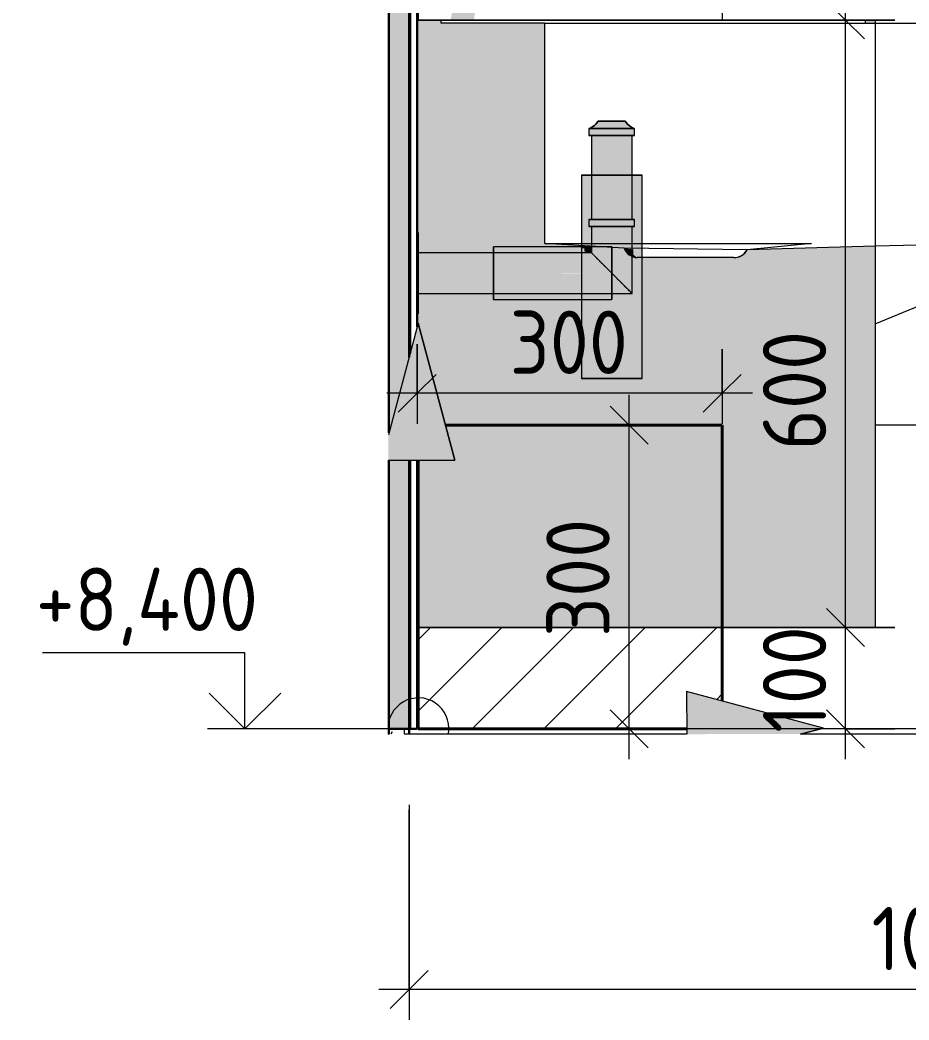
# Model space of a CAD drawing. Header units: millimetres. Extents: x 97900 to 162318, y -1987 to 22028.
# Drawn here: x 134535 to 135413, y 8112 to 9100 of the extents above; entities that cross this region are included whole.
import ezdxf

# ---------------------------------------------------------------- set-up
doc = ezdxf.new("R2010")
doc.units = ezdxf.units.MM
doc.layers.add('0-2', color=7, linetype='Continuous', lineweight=9, transparency=0.7)
doc.layers.add('P-SANR-FIXT-2', color=7, linetype='Continuous', lineweight=9, transparency=0.7)
for name, color, linetype, lineweight in [('A-ANNO-DIMS', 7, 'Continuous', 9), ('A-ANNO-DIMS-25', 7, 'Continuous', 9), ('A-DETL-1', 7, 'Continuous', 40), ('A-DETL-GENF', 7, 'Continuous', 9), ('A-FLOR', 7, 'Continuous', 9), ('A-WALL-PATT', 7, 'Continuous', 9), ('G-ANNO-DIMS', 7, 'Continuous', 9), ('G-ANNO-DIMS-1', 7, 'Continuous', 20), ('I-FURN-IDEN', 7, 'Continuous', 9), ('P-SANR-FIXT', 7, 'Continuous', 9), ('P-SANR-FIXT-3', 7, 'Continuous', 18)]:
    doc.layers.add(name, color=color, linetype=linetype, lineweight=lineweight)
for name, color, linetype, lineweight, true_color in [('A-DETL-GENF-2', 7, 'Continuous', 9, 0xe0e0e0), ('A-FLOR-FNSH-1', 7, 'Continuous', 30, 0x3c3c3c), ('A-WALL-5', 7, 'Continuous', 30, 0x3c3c3c), ('A-WALL-FNSH-3', 7, 'Continuous', 30, 0x3c3c3c), ('I-FURN-10', 7, 'Continuous', 9, 0xdadada), ('I-FURN-11', 7, 'Continuous', 9, 0xdedede), ('I-FURN-12', 7, 'Continuous', 9, 0xd1d1d1), ('I-FURN-5', 7, 'Continuous', 9, 0xc0c0c0), ('I-WALL-1', 7, 'Continuous', 9, 0x787878)]:
    doc.layers.add(name, color=color, linetype=linetype, lineweight=lineweight, true_color=true_color)
doc.layers.add('I-FURN-4', color=7, linetype='Continuous', lineweight=9, true_color=0xfbfbfb, transparency=0.7)
doc.styles.add('ISOCPEUR_2', font='isocpeur.ttf', dxfattribs={"width": 0.9, "height": 62.5})
doc.dimstyles.new('ISO-2_5_0_9К_БОЛЬШОЙ_1', dxfattribs={"dimscale": 304.8, "dimtxt": 62.248823, "dimasz": 0.123031, "dimexe": 0.098425, "dimexo": 0.246063, "dimgap": 0, "dimtad": 1, "dimdec": 0, "dimrnd": 10, "dimzin": 0, "dimdsep": 46, "dimtxsty": 'ISOCPEUR_2', "dimblk1": 'OBLIQUE', "dimblk2": 'OBLIQUE', "dimsah": 1, "dimcen": 0.09, "dimdle": 0.098425, "dimazin": 0, "dimtfac": 1, "dimtdec": 4, "dimtix": 1, "dimtmove": 0, "dimatfit": 3, "dimfxl": 1, "dimtvp": 1, "dimtolj": 1, "dimtzin": 0, "dimarcsym": 2})
doc.dimstyles.new('ISO-2_5_0_9К_БОЛЬШОЙ_2', dxfattribs={"dimscale": 304.8, "dimtxt": 62.248823, "dimasz": 0.123031, "dimexe": 0.098425, "dimexo": 0.246063, "dimgap": 0, "dimtad": 1, "dimdec": 0, "dimrnd": 10, "dimzin": 0, "dimdsep": 46, "dimtxsty": 'ISOCPEUR_2', "dimblk1": 'OBLIQUE', "dimblk2": 'OBLIQUE', "dimsah": 1, "dimcen": 0.09, "dimdle": 0.098425, "dimazin": 0, "dimtfac": 1, "dimtdec": 4, "dimtix": 1, "dimtmove": 2, "dimatfit": 3, "dimfxl": 1, "dimtvp": 1, "dimtolj": 1, "dimtzin": 0, "dimarcsym": 2})
pattern_1 = [(0, (245517.029, 0), (30.48, 7.62), [2.515, -20.345, 2.515, -20.345, -121.92]), (0, (245517.029, 0), (30.48, 7.62), [-45.72, 2.515, -43.205, 2.515, -20.345, -53.34]), (0, (245517.029, 0), (30.48, 7.62), [-114.3, 2.515, -12.725, 2.515, -35.585]), (120, (245528.459, 3.81), (-21.8391136, 22.5864543), [2.515, -20.345, 2.515, -20.345, -121.92]), (120, (245528.459, 3.81), (-21.8391136, 22.5864543), [-45.72, 2.515, -43.205, 2.515, -20.345, -53.34]), (120, (245528.459, 3.81), (-21.8391136, 22.5864543), [-114.3, 2.515, -12.725, 2.515, -35.585]), (240, (245532.269, 19.05), (-8.6408864, -30.2064543), [2.515, -20.345, 2.515, -20.345, -121.92]), (240, (245532.269, 19.05), (-8.6408864, -30.2064543), [-45.72, 2.515, -43.205, 2.515, -20.345, -53.34]), (240, (245532.269, 19.05), (-8.6408864, -30.2064543), [-114.3, 2.515, -12.725, 2.515, -35.585])]

# ---------------------------------------------------------------- blocks, each defined once
blk = doc.blocks.new('сифон - Для раковины-30610345-Развертка 3_35-2')
at = {"layer": 'P-SANR-FIXT-2'}
for points in [[(-110612.68, 8993), (-110608.61, 8993.07), (-110612.3, 8995.07), (-110611.9, 8995.21), (-110612.81, 8995.69), (-110613.28, 8995.89), (-110613.55, 8996.45), (-110614.98, 8997.87), (-110616.77, 9000), (-110643.37, 8999.97), (-110645.56, 8997.09), (-110645.86, 8996.67), (-110646.49, 8996.32), (-110647.19, 8995.67), (-110648.2, 8994.97), (-110648.79, 8994.61), (-110651.4, 8993), (-110612.81, 8993)], [(-110652.5, 8986), (-110607.5, 8986), (-110607.5, 8993), (-110652.5, 8993)], [(-110630, 8946.78), (-110630, 8986), (-110650, 8986), (-110650, 8946.78), (-110632.45, 8946.78)], [(-110615, 8946.78), (-110610, 8946.78), (-110610, 8986), (-110630, 8986), (-110630, 8946.78), (-110615.86, 8946.78)], [(-110649.49, 8903), (-110630, 8903), (-110630, 8946.78), (-110650, 8946.78), (-110649.86, 8903)], [(-110630, 8903), (-110610, 8903), (-110610, 8946.78), (-110630, 8946.78), (-110630, 8909.15)], [(-110630, 8896), (-110630, 8903), (-110652.5, 8903), (-110652.5, 8896), (-110630.44, 8896)], [(-110624.82, 8896), (-110607.5, 8896), (-110607.75, 8903), (-110630, 8903), (-110630, 8896), (-110625.23, 8896)], [(-110821.06, 8850), (-110821.06, 8890), (-110822, 8890), (-110822, 8850)], [(-110637.86, 8876), (-110630, 8876), (-110630, 8879.2), (-110650, 8879.2), (-110649.83, 8876.61), (-110638.93, 8876)], [(-110610, 8873.59), (-110610.18, 8879.2), (-110630, 8879.2), (-110630, 8875.5), (-110615.86, 8874.5), (-110610.23, 8873.62)], [(-110746.69, 8850), (-110746.69, 8870), (-110821.06, 8870), (-110821.06, 8850), (-110760.53, 8850)], [(-110686, 8870), (-110660, 8870), (-110660, 8876), (-110746.69, 8876), (-110746.69, 8870), (-110693.5, 8870)], [(-110686, 8850), (-110686, 8870), (-110746.69, 8870), (-110746.69, 8850), (-110693.5, 8850)], [(-110686, 8850), (-110679, 8850.08), (-110679, 8870), (-110686, 8870), (-110686, 8850.08)], [(-110673.87, 8850), (-110660, 8850.08), (-110660, 8870), (-110679, 8870), (-110679, 8850)], [(-110651.21, 8870), (-110650, 8870), (-110650, 8876), (-110659.64, 8875.77), (-110659.64, 8875.11), (-110658.98, 8875.11), (-110658.98, 8874.47), (-110657.06, 8874.51), (-110657.1, 8871.56), (-110655.98, 8871.6), (-110655.98, 8870), (-110654.16, 8870)], [(-110637.76, 8850), (-110630.08, 8850.08), (-110650, 8870), (-110659.61, 8869.77), (-110659.61, 8869.32), (-110658.98, 8869.32), (-110658.98, 8867.32), (-110657.17, 8867.13), (-110657.21, 8864.14), (-110655.98, 8864.14), (-110655.98, 8861.6), (-110654.24, 8861.7), (-110654.24, 8860), (-110653.92, 8860), (-110653.75, 8852.98), (-110651.21, 8853.28), (-110651.21, 8850), (-110641.51, 8850)], [(-110630, 8850), (-110630, 8865.31), (-110633.89, 8865.31), (-110633.52, 8868.22), (-110634.61, 8868.17), (-110634.72, 8868.17), (-110637.76, 8868.03), (-110637.76, 8868.38), (-110642.17, 8868.38), (-110642.31, 8872.08), (-110645, 8871.99), (-110645, 8872.52), (-110647.32, 8872.52), (-110647.32, 8874.73), (-110648.91, 8874.82), (-110649, 8875.11), (-110649.32, 8875.11), (-110649.32, 8875.85), (-110650, 8875.85), (-110650, 8870), (-110630.08, 8850.08)], [(-110634.61, 8865.09), (-110634.61, 8868.17), (-110633.52, 8868.22), (-110633.89, 8865.31), (-110630, 8865.31), (-110630, 8875.11), (-110644.14, 8875.11), (-110644.14, 8876), (-110649.32, 8875.85), (-110649.32, 8875.11), (-110648.88, 8875.11), (-110648.92, 8874.69), (-110647.32, 8874.73), (-110647.32, 8872.52), (-110645, 8872.52), (-110645, 8871.99), (-110642.31, 8872.08), (-110642.17, 8868.38), (-110637.76, 8868.38), (-110637.76, 8868.03), (-110634.72, 8868.17)], [(-110642.42, 8875.11), (-110630, 8875.11), (-110630, 8875.5), (-110644.14, 8876), (-110644.14, 8875.11), (-110642.72, 8875.11)], [(-110630, 8875.5), (-110630, 8876), (-110634.61, 8875.76), (-110632.58, 8875.64)], [(-110610, 8866.73), (-110610, 8866.99), (-110610.68, 8867.38), (-110610.68, 8868.66), (-110612.68, 8870.07), (-110612.68, 8871.03), (-110617.9, 8874.82), (-110615.86, 8871.37), (-110614.03, 8869.28), (-110610.3, 8866.86)], [(-110610, 8866.99), (-110610.23, 8873.62), (-110617.45, 8874.5), (-110612.68, 8871.03), (-110612.62, 8870.02), (-110611.27, 8868.99), (-110610.68, 8868.66), (-110610.68, 8867.38), (-110610.3, 8867.16)], [(-110604.81, 8865.31), (-110608.79, 8868.2), (-110608.79, 8873.4), (-110610, 8873.59), (-110610, 8866.73), (-110606.86, 8865.7)], [(-110821.06, 8810), (-110821.06, 8850), (-110822, 8850), (-110822, 8810)], [(-110811.28, 8830), (-110746.69, 8830), (-110746.69, 8850), (-110821.06, 8850), (-110821.06, 8830)], [(-110732.76, 8830), (-110686, 8830), (-110686, 8850), (-110746.69, 8850), (-110746.69, 8830)], [(-110686, 8830), (-110679, 8830), (-110679, 8850), (-110686, 8850), (-110686, 8830.68)], [(-110651.21, 8830), (-110630, 8830), (-110630, 8850), (-110651.21, 8850), (-110651.21, 8847.76), (-110653.62, 8847.5), (-110653.49, 8842.01), (-110654.24, 8841.97), (-110654.24, 8837.6), (-110655.98, 8837.47), (-110655.98, 8835.8), (-110657.64, 8835.72), (-110657.68, 8832.68), (-110658.98, 8832.68), (-110658.98, 8831.28), (-110659.41, 8831.27), (-110659.41, 8830.2), (-110653.21, 8830)], [(-110732.76, 8824), (-110660, 8824), (-110660, 8830), (-110746.69, 8830), (-110746.69, 8824)], [(-110651.21, 8824), (-110630, 8824), (-110630, 8830), (-110655.98, 8830), (-110655.98, 8827.48), (-110657.76, 8827.48), (-110657.77, 8826.87), (-110658.98, 8826.84), (-110658.98, 8824.89), (-110659.38, 8824.66), (-110659.37, 8824), (-110653.07, 8824)]]:
    blk.add_hatch(color=256, dxfattribs=at).paths.add_polyline_path(points)
h = blk.add_hatch(color=256, dxfattribs=at)
h.paths.add_polyline_path([(-110600, 8746), (-110600, 8946.78), (-110610, 8946.78), (-110610, 8903), (-110607.5, 8903), (-110607.58, 8896), (-110610, 8896), (-110610, 8879.2), (-110608.79, 8879.2), (-110608.79, 8873.4), (-110604.02, 8872.65), (-110604.02, 8865.31), (-110604.81, 8865.31), (-110608.79, 8866.21), (-110610, 8866.73), (-110610, 8830), (-110630, 8830), (-110630, 8824), (-110660, 8824), (-110660, 8746), (-110601.02, 8746)])
h.paths.add_polyline_path([(-110660, 8876), (-110650, 8876), (-110650, 8876.62), (-110651.21, 8876.69), (-110651.21, 8879.2), (-110650, 8879.2), (-110650, 8896), (-110652.5, 8896), (-110652.5, 8903), (-110650, 8903), (-110650, 8946.78), (-110660, 8946.78), (-110660, 8877.18)])
h = blk.add_hatch(color=256, dxfattribs=at)
h.paths.add_polyline_path([(-110650, 8876), (-110642.57, 8876.2), (-110650, 8876.62)])
h.paths.add_polyline_path([(-110635.18, 8879.2), (-110630, 8879.2), (-110630, 8896), (-110650, 8896), (-110649.76, 8879.2), (-110637.43, 8879.2)])
h = blk.add_hatch(color=256, dxfattribs=at)
h.paths.add_polyline_path([(-110610, 8830), (-110610, 8866.73), (-110611.58, 8867.5), (-110614.09, 8869.35), (-110616.27, 8871.84), (-110617.9, 8874.82), (-110630, 8875.5), (-110630, 8850), (-110610.68, 8830.68)])
h.paths.add_polyline_path([(-110617.9, 8879.2), (-110610, 8879.2), (-110610, 8896), (-110630, 8896), (-110630, 8879.2), (-110619.44, 8879.2)])
h = blk.add_hatch(color=256, dxfattribs=at)
h.paths.add_polyline_path([(-110608.79, 8873.4), (-110608.79, 8879.2), (-110610, 8879.2), (-110610, 8873.59)])
h.paths.add_polyline_path([(-110604.02, 8865.31), (-110604.02, 8872.65), (-110608.79, 8873.11), (-110608.79, 8868.2), (-110604.81, 8865.31)])
h.paths.add_polyline_path([(-110650, 8876.62), (-110650, 8879.2), (-110651.21, 8879.2), (-110651.21, 8876.69)])
h = blk.add_hatch(color=256, dxfattribs=at)
h.paths.add_polyline_path([(-110659.37, 8824), (-110659.38, 8824.89), (-110658.98, 8824.89), (-110658.98, 8826.84), (-110657.77, 8826.87), (-110657.76, 8827.48), (-110655.98, 8827.48), (-110655.98, 8830), (-110660, 8830), (-110660, 8824)])
h.paths.add_polyline_path([(-110655.98, 8870), (-110655.98, 8871.6), (-110657.1, 8871.56), (-110657.06, 8874.51), (-110658.98, 8874.47), (-110658.98, 8875.11), (-110659.64, 8875.11), (-110659.64, 8875.77), (-110660, 8875.77), (-110660, 8870), (-110657.13, 8870)])
h = blk.add_hatch(color=256, dxfattribs=at)
h.paths.add_polyline_path([(-110658.98, 8832.68), (-110657.68, 8832.68), (-110657.64, 8835.72), (-110655.98, 8835.86), (-110655.98, 8837.47), (-110654.24, 8837.6), (-110654.24, 8841.97), (-110653.5, 8842.27), (-110653.62, 8847.5), (-110651.21, 8847.76), (-110651.21, 8853.28), (-110653.75, 8852.98), (-110653.92, 8860), (-110654.24, 8860), (-110654.24, 8861.7), (-110655.98, 8861.6), (-110655.98, 8864.14), (-110657.21, 8864.14), (-110657.17, 8867.32), (-110658.98, 8867.32), (-110658.98, 8869.32), (-110659.61, 8869.32), (-110659.61, 8869.77), (-110660, 8869.77), (-110660, 8857.53), (-110658.98, 8857.65), (-110658.98, 8835.86), (-110660, 8835.62), (-110660, 8833.64), (-110658.98, 8833.69)])
h.paths.add_polyline_path([(-110660, 8830.19), (-110659.41, 8830.2), (-110659.41, 8831.27), (-110658.98, 8831.28), (-110658.98, 8832.68), (-110660, 8832.68), (-110660, 8830.55)])
h = blk.add_hatch(color=256, dxfattribs=at)
h.paths.add_polyline_path([(-110679, 8830), (-110660, 8830.19), (-110660, 8850), (-110679, 8849.73), (-110679, 8830.68)])
h.paths.add_polyline_path([(-110610.69, 8830), (-110610, 8830), (-110630, 8850), (-110630, 8830), (-110611.39, 8830)])
h = blk.add_hatch(color=256, dxfattribs=at)
h.paths.add_polyline_path([(-110659.42, 8832.68), (-110658.98, 8832.68), (-110658.98, 8833.69), (-110660, 8833.64), (-110660, 8832.68)])
h.paths.add_polyline_path([(-110658.98, 8835.86), (-110658.98, 8857.65), (-110660, 8857.53), (-110660, 8835.86), (-110659.44, 8835.86)])
at = {"layer": 'P-SANR-FIXT'}
for p, q in [((-110660, 8946.78), (-110660, 8879.2)), ((-110650.1, 8946.78), (-110660, 8946.78)), ((-110660, 8946.78), (-110600, 8946.78)), ((-110622.28, 8946.78), (-110650.1, 8946.78)), ((-110609.9, 8946.78), (-110622.24, 8946.78)), ((-110604.02, 8946.78), (-110609.9, 8946.78)), ((-110600, 8946.78), (-110604.02, 8946.78)), ((-110600, 8879.2), (-110600, 8946.78)), ((-110821.06, 8890), (-110822, 8890)), ((-110821.06, 8870), (-110821.06, 8890)), ((-110821.06, 8890), (-110821.06, 8870)), ((-110660, 8879.2), (-110660, 8877.18)), ((-110600, 8865.31), (-110600, 8879.2)), ((-110821.06, 8850), (-110821.06, 8870)), ((-110821.06, 8870), (-110821.06, 8850)), ((-110659.33, 8876), (-110746.69, 8876)), ((-110746.69, 8876), (-110746.69, 8870.17)), ((-110746.69, 8850), (-110746.69, 8876)), ((-110746.69, 8870.17), (-110746.69, 8868.38)), ((-110746.69, 8868.24), (-110746.69, 8850)), ((-110660, 8877.18), (-110660, 8875.11)), ((-110660, 8875.11), (-110660, 8869.21)), ((-110660, 8869.21), (-110660, 8868.6)), ((-110660, 8868.38), (-110660, 8855.18)), ((-110654.3, 8876), (-110659.33, 8876)), ((-110649.32, 8876), (-110654.24, 8876)), ((-110649.02, 8876), (-110649.32, 8876)), ((-110642.6, 8876), (-110648.82, 8876)), ((-110638.93, 8876), (-110642.45, 8876)), ((-110637.86, 8876), (-110638.93, 8876)), ((-110635.18, 8876), (-110637.76, 8876)), ((-110630, 8876), (-110635.03, 8876)), ((-110630, 8875.72), (-110630, 8876)), ((-110630, 8876), (-110630, 8875.72)), ((-110630, 8875.11), (-110630, 8875.72)), ((-110630, 8875.72), (-110630, 8866.41)), ((-110630, 8850), (-110630, 8875.11)), ((-110630, 8866.41), (-110630, 8863)), ((-110630, 8863), (-110630, 8856.73)), ((-110600, 8746), (-110600, 8865.31)), ((-110821.06, 8830), (-110821.06, 8850)), ((-110821.06, 8850), (-110821.06, 8839.65)), ((-110746.69, 8850), (-110746.69, 8843.27)), ((-110746.69, 8843.27), (-110746.69, 8850)), ((-110660, 8855), (-110660, 8850.08)), ((-110660, 8850), (-110660, 8841.69)), ((-110630, 8856.73), (-110630, 8850)), ((-110630, 8843.27), (-110630, 8850)), ((-110630, 8850), (-110630, 8824)), ((-110821.06, 8839.65), (-110821.06, 8830)), ((-110746.69, 8843.27), (-110746.69, 8831.62)), ((-110746.69, 8837), (-110746.69, 8843.27)), ((-110660, 8841.66), (-110660, 8837.19)), ((-110630, 8830.56), (-110630, 8843.27)), ((-110821.06, 8810), (-110821.06, 8830)), ((-110821.06, 8830), (-110821.06, 8821.72)), ((-110746.69, 8824), (-110746.69, 8837)), ((-110746.69, 8831.57), (-110746.69, 8829.83)), ((-110746.69, 8829.83), (-110746.69, 8824)), ((-110660, 8837), (-110660, 8835.86)), ((-110660, 8835.62), (-110660, 8830.68)), ((-110660, 8830.55), (-110660, 8824.89)), ((-110630, 8829.83), (-110630, 8830.35)), ((-110630, 8824), (-110630, 8829.83)), ((-110821.06, 8821.72), (-110821.06, 8815.36)), ((-110746.69, 8824), (-110659.33, 8824)), ((-110660, 8824.89), (-110660, 8746)), ((-110659.33, 8824), (-110630, 8824)), ((-110822, 8810), (-110821.06, 8810)), ((-110821.06, 8815.36), (-110821.06, 8811.36)), ((-110821.06, 8811.36), (-110821.06, 8810)), ((-110600, 8746), (-110660, 8746)), ((-110660, 8746), (-110600, 8746))]:
    blk.add_line(p, q, dxfattribs=at)
at = {"layer": 'P-SANR-FIXT-3'}
for p, q in [((-110616.65, 9000), (-110643.35, 9000)), ((-110643.35, 9000), (-110642.33, 9000)), ((-110642.33, 9000), (-110616.65, 9000)), ((-110616.65, 9000), (-110614.32, 8997.05)), ((-110652.5, 8993), (-110652.5, 8986)), ((-110651.4, 8993), (-110652.5, 8993)), ((-110652.5, 8993), (-110651.59, 8993)), ((-110608.51, 8993), (-110651.49, 8993)), ((-110651.49, 8993), (-110650.45, 8993)), ((-110608.6, 8993), (-110651.4, 8993)), ((-110651.4, 8993), (-110648.2, 8993)), ((-110650.45, 8993), (-110608.51, 8993)), ((-110648.2, 8993), (-110643.23, 8993)), ((-110643.23, 8993), (-110636.95, 8993)), ((-110636.95, 8993), (-110616.77, 8993)), ((-110616.77, 8993), (-110611.8, 8993)), ((-110611.8, 8993), (-110608.6, 8993)), ((-110607.5, 8993), (-110608.6, 8993)), ((-110608.41, 8993), (-110607.5, 8993)), ((-110607.5, 8986), (-110607.5, 8993)), ((-110652.5, 8986), (-110648.2, 8986)), ((-110650.24, 8986), (-110652.5, 8986)), ((-110648.2, 8986), (-110650.24, 8986)), ((-110650, 8986), (-110650, 8946.78)), ((-110630, 8986), (-110650, 8986)), ((-110650, 8986), (-110630, 8986)), ((-110648.2, 8986), (-110643.23, 8986)), ((-110623.05, 8986), (-110648.2, 8986)), ((-110643.23, 8986), (-110607.5, 8986)), ((-110630, 8986), (-110612.68, 8986)), ((-110610, 8986), (-110630, 8986)), ((-110609.76, 8986), (-110623.05, 8986)), ((-110612.68, 8986), (-110610, 8986)), ((-110610, 8946.78), (-110610, 8986)), ((-110607.5, 8986), (-110609.76, 8986)), ((-110650, 8946.78), (-110650, 8903)), ((-110610, 8903), (-110610, 8946.78)), ((-110652.5, 8903), (-110652.5, 8896)), ((-110650.12, 8903), (-110652.5, 8903)), ((-110652.5, 8903), (-110636.08, 8903)), ((-110649.97, 8903), (-110649.61, 8903)), ((-110649.61, 8903), (-110649.97, 8903)), ((-110649.49, 8903), (-110649.96, 8903)), ((-110636.08, 8903), (-110649.35, 8903)), ((-110649.32, 8903), (-110647.32, 8903)), ((-110644.14, 8903), (-110649.32, 8903)), ((-110647.32, 8903), (-110644.14, 8903)), ((-110644.14, 8903), (-110636.11, 8903)), ((-110636.11, 8903), (-110644.14, 8903)), ((-110635.85, 8903), (-110630, 8903)), ((-110630, 8903), (-110635.85, 8903)), ((-110630, 8903), (-110635.82, 8903)), ((-110635.82, 8903), (-110630, 8903)), ((-110614.92, 8903), (-110630, 8903)), ((-110630, 8903), (-110614.92, 8903)), ((-110630, 8903), (-110614.89, 8903)), ((-110614.89, 8903), (-110630, 8903)), ((-110610.65, 8903), (-110614.9, 8903)), ((-110614.9, 8903), (-110607.58, 8903)), ((-110614.87, 8903), (-110610.68, 8903)), ((-110610.68, 8903), (-110614.87, 8903)), ((-110609.88, 8903), (-110610.51, 8903)), ((-110610.39, 8903), (-110610, 8903)), ((-110610, 8903), (-110610.39, 8903)), ((-110607.58, 8903), (-110609.88, 8903)), ((-110607.5, 8896), (-110607.5, 8903)), ((-110652.5, 8896), (-110650.12, 8896)), ((-110649.69, 8896), (-110652.5, 8896)), ((-110650.12, 8896), (-110649.69, 8896)), ((-110650, 8896), (-110650, 8879.2)), ((-110649.81, 8896), (-110650, 8896)), ((-110650, 8896), (-110649.81, 8896)), ((-110635.82, 8896), (-110649.49, 8896)), ((-110649.35, 8896), (-110635.82, 8896)), ((-110635.85, 8896), (-110649.32, 8896)), ((-110649.32, 8896), (-110635.85, 8896)), ((-110630, 8896), (-110635.83, 8896)), ((-110635.83, 8896), (-110630, 8896)), ((-110635.8, 8896), (-110630, 8896)), ((-110630, 8896), (-110635.8, 8896)), ((-110630, 8896), (-110624.18, 8896)), ((-110614.92, 8896), (-110630, 8896)), ((-110624.82, 8896), (-110630, 8896)), ((-110630, 8896), (-110620, 8896)), ((-110615.86, 8896), (-110624.82, 8896)), ((-110624.18, 8896), (-110614.92, 8896)), ((-110620, 8896), (-110615.86, 8896)), ((-110614.89, 8896), (-110615.86, 8896)), ((-110615.86, 8896), (-110614.89, 8896)), ((-110614.9, 8896), (-110610.65, 8896)), ((-110607.51, 8896), (-110614.9, 8896)), ((-110610.68, 8896), (-110614.87, 8896)), ((-110614.87, 8896), (-110612.68, 8896)), ((-110612.68, 8896), (-110610.68, 8896)), ((-110610.51, 8896), (-110609.88, 8896)), ((-110610, 8896), (-110610.39, 8896)), ((-110610.39, 8896), (-110610, 8896)), ((-110610, 8879.2), (-110610, 8896)), ((-110609.88, 8896), (-110608.27, 8896)), ((-110608.27, 8896), (-110607.51, 8896)), ((-110650, 8879.2), (-110650, 8876.62)), ((-110610, 8873.59), (-110610, 8879.2)), ((-110746.69, 8870), (-110821.06, 8870)), ((-110821.06, 8870), (-110821.06, 8850)), ((-110821.06, 8867.32), (-110821.06, 8870)), ((-110686, 8870), (-110746.69, 8870)), ((-110679, 8870), (-110686, 8870)), ((-110659.41, 8870), (-110679, 8870)), ((-110654.24, 8870), (-110659.41, 8870)), ((-110650, 8870), (-110654.16, 8870)), ((-110650, 8876.62), (-110650, 8875.41)), ((-110650, 8875.41), (-110650, 8870)), ((-110610, 8866.99), (-110610, 8873.59)), ((-110821.06, 8860), (-110821.06, 8867.32)), ((-110821.06, 8850), (-110821.06, 8860)), ((-110610, 8830), (-110610, 8866.73)), ((-110821.06, 8850), (-110821.06, 8830)), ((-110821.06, 8840), (-110821.06, 8850)), ((-110821.06, 8830), (-110821.06, 8840)), ((-110821.06, 8830), (-110746.69, 8830)), ((-110746.69, 8830), (-110686, 8830)), ((-110686, 8830), (-110679, 8830)), ((-110679, 8830), (-110659.41, 8830)), ((-110659.41, 8830), (-110630, 8830)), ((-110630, 8830), (-110615, 8830)), ((-110614.98, 8830), (-110610, 8830))]:
    blk.add_line(p, q, dxfattribs=at)
at = {"layer": 'P-SANR-FIXT-3', "flags": 128}
for points in [[(-110643.35, 9000), (-110645.68, 8997.05), (-110647.12, 8995.97), (-110648.54, 8994.87), (-110651.5, 8993)], [(-110651.5, 8993), (-110648.54, 8994.87), (-110647.12, 8995.97), (-110645.68, 8997.05), (-110643.35, 9000)], [(-110608.5, 8993), (-110611.46, 8994.87), (-110612.88, 8995.97), (-110614.32, 8997.05), (-110616.65, 9000)], [(-110614.32, 8997.05), (-110612.88, 8995.97), (-110611.46, 8994.87), (-110608.5, 8993)]]:
    blk.add_lwpolyline(points, dxfattribs=at)
at = {"layer": 'P-SANR-FIXT-3'}
for points, knots in [([(-110647.64, 8867.64), (-110647.95, 8867.95), (-110648.6, 8868.6), (-110649.66, 8869.66), (-110650, 8870), (-110650, 8870)], [0.3438973, 0.3438973, 0.3438973, 0.3438973, 0.375, 0.4166667, 0.5, 0.5, 0.5, 0.5]), ([(-110650, 8870), (-110650, 8870), (-110649.66, 8869.66), (-110648.6, 8868.6), (-110647.95, 8867.95), (-110647.64, 8867.64)], [0.5, 0.5, 0.5, 0.5, 0.5833333, 0.625, 0.6561027, 0.6561027, 0.6561027, 0.6561027]), ([(-110630, 8850), (-110631.75, 8851.78), (-110634.36, 8854.36), (-110637.68, 8857.67), (-110639.64, 8859.64), (-110641.12, 8861.11), (-110642.54, 8862.54), (-110643.85, 8863.86), (-110645.05, 8865.04), (-110646.16, 8866.16), (-110646.88, 8866.88), (-110647.32, 8867.32)], [0, 0, 0, 0, 0.0833333, 0.125, 0.1666667, 0.1875, 0.2083333, 0.25, 0.2708333, 0.2916667, 0.3333333, 0.3333333, 0.3333333, 0.3333333]), ([(-110647.32, 8867.32), (-110646.88, 8866.88), (-110646.16, 8866.16), (-110645.05, 8865.04), (-110643.85, 8863.86), (-110642.21, 8862.21), (-110640.39, 8860.39), (-110638.85, 8858.86), (-110637.26, 8857.26), (-110634.36, 8854.36), (-110631.75, 8851.78), (-110630, 8850)], [0.6666667, 0.6666667, 0.6666667, 0.6666667, 0.7083333, 0.7291667, 0.75, 0.7916667, 0.8333333, 0.8541667, 0.875, 0.9166667, 1, 1, 1, 1]), ([(-110630, 8850), (-110628.25, 8848.22), (-110625.64, 8845.64), (-110622.32, 8842.33), (-110620.36, 8840.36), (-110618.88, 8838.89), (-110617.46, 8837.46), (-110616.15, 8836.14), (-110615.25, 8835.26), (-110614.96, 8834.97)], [0, 0, 0, 0, 0.0833333, 0.125, 0.1666667, 0.1875, 0.2083333, 0.25, 0.2708333, 0.2708333, 0.2708333, 0.2708333]), ([(-110615.86, 8835.86), (-110616.47, 8836.47), (-110617.79, 8837.79), (-110619.61, 8839.61), (-110621.15, 8841.14), (-110622.74, 8842.74), (-110623.98, 8843.99), (-110624.82, 8844.82)], [0.75, 0.75, 0.75, 0.75, 0.7916667, 0.8333333, 0.8541667, 0.875, 0.9166667, 0.9166667, 0.9166667, 0.9166667]), ([(-110610.68, 8830.68), (-110610.91, 8830.91), (-110611.47, 8831.47), (-110612.63, 8832.63), (-110613.82, 8833.82), (-110614.61, 8834.62), (-110614.87, 8834.87)], [0.5833333, 0.5833333, 0.5833333, 0.5833333, 0.625, 0.6666667, 0.7083333, 0.7268656, 0.7268656, 0.7268656, 0.7268656]), ([(-110614.87, 8834.87), (-110614.61, 8834.62), (-110613.82, 8833.82), (-110613.12, 8833.12), (-110612.68, 8832.68)], [0.27313438, 0.27313438, 0.27313438, 0.27313438, 0.29166667, 0.33333333, 0.33333333, 0.33333333, 0.33333333]), ([(-110612.68, 8832.68), (-110612.24, 8832.24), (-110611.47, 8831.47), (-110610.34, 8830.34), (-110610, 8830), (-110610, 8830)], [0.3333333, 0.3333333, 0.3333333, 0.3333333, 0.375, 0.4166667, 0.5, 0.5, 0.5, 0.5])]:
    blk.add_open_spline(points, degree=3, knots=knots, dxfattribs=at)
for points in [[(-110624.82, 8844.82), (-110626.51, 8846.5), (-110628.25, 8848.22), (-110630, 8850)], [(-110614.96, 8834.97), (-110615.25, 8835.26), (-110615.55, 8835.55), (-110615.86, 8835.86)], [(-110610, 8830), (-110610, 8830), (-110610.23, 8830.23), (-110610.68, 8830.68)]]:
    blk.add_open_spline(points, degree=3, dxfattribs=at)
blk = doc.blocks.new('смеситель для раковины - Default-30607276-Развертка 3_35-2')
at = {"layer": '0-2'}
for points in [[(-110772.92, 9100), (-110766.06, 9100), (-110749.71, 9209.36), (-110770.09, 9212.77), (-110769.7, 9213.92), (-110770.27, 9213.77), (-110787.56, 9108.69), (-110788.96, 9100), (-110773.97, 9100)], [(-110766.04, 9100), (-110766.06, 9100), (-110766.06, 9100)]]:
    blk.add_hatch(color=256, dxfattribs=at).paths.add_polyline_path(points)
blk = doc.blocks.new('Мойка кухонная - Раковина Roca Victoria-N Unik 600х460 мм-31021677-Развертка 3_35-2')
at = {"layer": 'P-SANR-FIXT'}
for p, q in [((-110798.48, 9100), (-110379.68, 9100)), ((-110798.48, 9096.82), (-110798.48, 9100)), ((-110696.15, 9096.82), (-110798.48, 9096.82)), ((-110696.15, 9096.82), (-110370, 9096.82)), ((-110696.15, 9096.82), (-110677.1, 9096.82)), ((-110696.15, 9096.82), (-110370, 9096.82)), ((-110696.15, 8879.2), (-110696.15, 9096.82)), ((-110379.68, 9100), (-110379.68, 9096.82)), ((-110379.68, 9096.82), (-110370, 9096.82)), ((-110370, 9096.82), (-110273.33, 9096.82)), ((-110370, 9096.82), (-110273.33, 9096.82)), ((-110370, 9096.82), (-110273.33, 9096.82)), ((-110273.33, 9096.82), (-110273.33, 8879.2)), ((-110696.15, 8879.2), (-110432.87, 8879.2)), ((-110617.9, 8874.82), (-110696.15, 8879.2)), ((-110617.9, 8874.82), (-110696.15, 8879.2)), ((-110432.87, 8879.2), (-110496.34, 8873.11)), ((-110273.33, 8879.2), (-110370, 8876.55)), ((-110496.35, 8873.09), (-110617.9, 8874.82)), ((-110370, 8876.55), (-110496.35, 8873.09)), ((-110509.85, 8865.31), (-110604.81, 8865.31)), ((-110557.18, 8865.31), (-110604.81, 8865.31)), ((-110509.56, 8865.31), (-110557.18, 8865.31))]:
    blk.add_line(p, q, dxfattribs=at)
for centre, radius, start, end in [((-110603.67, 8880.64), 15.37, 202.2434, 265.76221), ((-110603.67, 8880.64), 15.37, 202.2434, 265.76221), ((-110509.85, 8880.91), 15.6, 270, 330), ((-110509.56, 8880.4), 15.09, 270, 331.02574)]:
    blk.add_arc(centre, radius, start, end, dxfattribs=at)
blk = doc.blocks.new('Начало раскладки_красным - Начало раскладки_красным-26112293-Развертка 3_35-2')
at = {"layer": 'A-DETL-GENF'}
for points in [[(-110850.54, 8665.36), (-110784.75, 8665.4), (-110821.06, 8800.61), (-110850.54, 8690.35)], [(-110550, 8394.72), (-110442.58, 8395), (-110420.83, 8400.84), (-110556.08, 8437), (-110556.05, 8394.72)]]:
    blk.add_hatch(color=256, dxfattribs=at).paths.add_polyline_path(points)
for p, q in [((-110821.06, 8800.61), (-110850.54, 8690.35)), ((-110821.06, 8800.61), (-110850.54, 8690.35)), ((-110784.75, 8665.4), (-110821.06, 8800.61)), ((-110821.06, 8800.61), (-110784.75, 8665.4)), ((-110850.54, 8665.36), (-110784.75, 8665.4)), ((-110850.54, 8665.36), (-110784.75, 8665.4)), ((-110820.85, 8430.61), (-110820.98, 8665.38)), ((-110420.83, 8400.84), (-110556.08, 8437)), ((-110556.08, 8437), (-110556.05, 8394.72)), ((-110420.83, 8400.84), (-110556.08, 8437)), ((-110556.08, 8437), (-110556.05, 8394.72)), ((-110790.83, 8400.62), (-110556.06, 8400.76)), ((-110443.63, 8394.72), (-110420.83, 8400.84)), ((-110420.83, 8400.84), (-110443.63, 8394.72))]:
    blk.add_line(p, q, dxfattribs=at)
for start, end in [(0.0336, 191.35645), (348.3047, 0.0336)]:
    blk.add_arc((-110820.83, 8400.61), 30, start, end, dxfattribs=at)
blk = doc.blocks.new('Высотные отметки - Стрелка_Верх-17668718-Развертка 3_35-2')
at = {"layer": 'G-ANNO-DIMS'}
for p, q in [((-110977.62, 12355), (-111177.62, 12355)), ((-110977.62, 12280), (-110977.62, 12355)), ((-110939.72, 12280), (-111014.71, 12280))]:
    blk.add_line(p, q, dxfattribs=at)
at = {"layer": 'G-ANNO-DIMS-1'}
for q in [(-111012.98, 12315.36), (-110942.27, 12315.36)]:
    blk.add_line((-110977.62, 12280), q, dxfattribs=at)
blk = doc.blocks.new('DIMBLOCK32-Развертка 3_35-2')
at = {"layer": 'A-ANNO-DIMS-25'}
for p, q in [((134919.31, 8325), (134919.31, 8112.49)), ((135979.31, 8325), (135979.31, 8112.49)), ((134919.31, 8142.49), (134919.31, 8320)), ((135979.31, 8142.49), (135979.31, 8320)), ((135979.31, 8142.49), (134889.31, 8142.49))]:
    blk.add_line(p, q, dxfattribs=at)
at = {"layer": 'A-ANNO-DIMS-25', "lineweight": 20}
for p, q in [((134919.31, 8142.49), (134938.06, 8161.24)), ((135979.31, 8142.49), (135998.06, 8161.24)), ((134919.31, 8142.49), (134900.56, 8123.74)), ((135979.31, 8142.49), (135960.56, 8123.74))]:
    blk.add_line(p, q, dxfattribs=at)
at = {"layer": 'A-ANNO-DIMS-25', "color": 0, "insert": (135375.69, 8224.14), "char_height": 62.5, "width": 176.6909, "attachment_point": 1, "line_spacing_factor": 1.149209, "style": 'ISOCPEUR_2'}
blk.add_mtext('1060', dxfattribs=at)
blk = doc.blocks.new('_Oblique')
at = {"color": 0, "linetype": 'ByBlock', "lineweight": -2}
blk.add_line((-0.5, -0.5), (0.5, 0.5), dxfattribs=at)
blk = doc.blocks.new('DIMBLOCK38-Развертка 3_35-2')
at = {"layer": 'A-ANNO-DIMS-25', "lineweight": 20}
for p, q in [((135350.14, 8500), (135331.39, 8518.75)), ((135350.14, 8500), (135368.89, 8481.25)), ((135350.14, 8400), (135331.39, 8418.75)), ((135350.14, 8400), (135368.89, 8381.25))]:
    blk.add_line(p, q, dxfattribs=at)
at = {"layer": 'A-ANNO-DIMS-25'}
for p, q in [((135398.63, 8500), (135320.14, 8500)), ((135350.14, 8370), (135350.14, 8500)), ((135350.14, 8500), (135398.63, 8500)), ((135398.63, 8400), (135320.14, 8400)), ((135350.14, 8400), (135398.63, 8400))]:
    blk.add_line(p, q, dxfattribs=at)
at = {"layer": 'A-ANNO-DIMS-25', "color": 0, "insert": (135268.49, 8396.13), "char_height": 62.5, "width": 129.286, "attachment_point": 1, "rotation": 90, "line_spacing_factor": 1.149209, "style": 'ISOCPEUR_2'}
blk.add_mtext('100', dxfattribs=at)
blk = doc.blocks.new('DIMBLOCK39-Развертка 3_35-2')
at = {"layer": 'A-ANNO-DIMS-25'}
for p, q in [((135350.14, 8500), (135350.14, 9130)), ((135398.63, 9100), (135320.14, 9100)), ((135350.14, 9100), (135398.63, 9100)), ((135398.63, 8500), (135320.14, 8500)), ((135350.14, 8500), (135398.63, 8500))]:
    blk.add_line(p, q, dxfattribs=at)
at = {"layer": 'A-ANNO-DIMS-25', "lineweight": 20}
for p, q in [((135350.14, 9100), (135331.39, 9118.75)), ((135350.14, 9100), (135368.89, 9081.25)), ((135350.14, 8500), (135331.39, 8518.75)), ((135350.14, 8500), (135368.89, 8481.25))]:
    blk.add_line(p, q, dxfattribs=at)
at = {"layer": 'A-ANNO-DIMS-25', "color": 0, "insert": (135268.49, 8675.13), "char_height": 62.5, "width": 142.2146, "attachment_point": 1, "rotation": 90, "line_spacing_factor": 1.149209, "style": 'ISOCPEUR_2'}
blk.add_mtext('600', dxfattribs=at)
blk = doc.blocks.new('DIMBLOCK45-Развертка 3_35-2')
at = {"layer": 'A-ANNO-DIMS-25'}
for p, q in [((135136.39, 8370), (135136.39, 8730)), ((135184.87, 8700), (135106.39, 8700)), ((135136.39, 8700), (135184.87, 8700)), ((135184.87, 8400), (135106.39, 8400)), ((135136.39, 8400), (135184.87, 8400))]:
    blk.add_line(p, q, dxfattribs=at)
at = {"layer": 'A-ANNO-DIMS-25', "lineweight": 20}
for p, q in [((135136.39, 8700), (135117.64, 8718.75)), ((135136.39, 8700), (135155.14, 8681.25)), ((135136.39, 8400), (135117.64, 8418.75)), ((135136.39, 8400), (135155.14, 8381.25))]:
    blk.add_line(p, q, dxfattribs=at)
at = {"layer": 'A-ANNO-DIMS-25', "color": 0, "insert": (135054.73, 8490.74), "char_height": 62.5, "width": 142.2146, "attachment_point": 1, "rotation": 90, "line_spacing_factor": 1.149209, "style": 'ISOCPEUR_2'}
blk.add_mtext('300', dxfattribs=at)
blk = doc.blocks.new('DIMBLOCK46-Развертка 3_35-2')
at = {"layer": 'A-ANNO-DIMS-25'}
for p, q in [((134927.31, 8779.81), (134927.31, 8701.33)), ((134927.31, 8731.33), (134927.31, 8779.81)), ((135228.31, 8775), (135228.31, 8701.33)), ((135228.31, 8731.33), (135228.31, 8775)), ((135258.31, 8731.33), (134897.31, 8731.33))]:
    blk.add_line(p, q, dxfattribs=at)
at = {"layer": 'A-ANNO-DIMS-25', "lineweight": 20}
for p, q in [((134927.31, 8731.33), (134946.06, 8750.08)), ((135228.31, 8731.33), (135247.06, 8750.08)), ((134927.31, 8731.33), (134908.56, 8712.58)), ((135228.31, 8731.33), (135209.56, 8712.58))]:
    blk.add_line(p, q, dxfattribs=at)
at = {"layer": 'A-ANNO-DIMS-25', "color": 0, "insert": (135018.55, 8812.98), "char_height": 62.5, "width": 142.2146, "attachment_point": 1, "line_spacing_factor": 1.149209, "style": 'ISOCPEUR_2'}
blk.add_mtext('300', dxfattribs=at)

msp = doc.modelspace()

# ---------------------------------------------------------------- hatches: boundary and pattern name
at = {"layer": 'A-DETL-GENF-2'}
h = msp.add_hatch(dxfattribs=at)
h.set_pattern_fill('FP_17', color=256, style=0, pattern_type=2)
h.set_pattern_definition([(45, (245517.03, 0), (-35.35534, 35.35534), [])])
h.paths.add_polyline_path([(134961.24, 8400), (135193.25, 8400), (135193.23, 8437), (135228.31, 8427.62), (135228.31, 8500), (134928.31, 8500), (134928.31, 8400)])
at = {"layer": 'A-WALL-PATT'}
h = msp.add_hatch(dxfattribs=at)
h.set_pattern_fill('FP_16', color=256, style=0, pattern_type=2)
h.set_pattern_definition([(90, (135528.3, 8400), (-300, 2e-14), []), (180, (135528.3, 8400), (-4e-14, -300), [])])
h.paths.add_polyline_path([(134928.31, 8400), (134928.31, 8500), (134927.31, 8500), (134927.31, 8400)])
h.paths.add_polyline_path([(135092.65, 9245.54), (135092.99, 9245.02), (135093.49, 9244.73), (135094.31, 9243.71), (135094.17, 9243.08), (135094.51, 9244), (135092.65, 9245.53)])
h.paths.add_polyline_path([(135093.02, 9241.7), (135093.22, 9242.13), (135093.01, 9241.79)])
h.paths.add_polyline_path([(135063.01, 9238.11), (135067.58, 9238.73), (135067.58, 9238.94), (135065.02, 9238.66), (135063.37, 9238.24)])
h.paths.add_polyline_path([(135053.92, 9235.85), (135057.47, 9236.42), (135052.96, 9235.52), (135053.86, 9235.83)])
h.paths.add_polyline_path([(135041.37, 9231.71), (135041.37, 9231.98), (135041.08, 9231.68)])
h.paths.add_polyline_path([(135026.53, 9219.02), (135027.05, 9219.02), (135026.6, 9218.82)])
h.paths.add_polyline_path([(135022.84, 9215.03), (135023.34, 9214.87), (135022.95, 9214.74), (135022.87, 9214.97)])
h.paths.add_polyline_path([(135058.43, 9210.72), (135058.43, 9210.54), (135059.29, 9210.62)])
h.paths.add_polyline_path([(135094.55, 9214.17), (135095.07, 9214.4), (135095.07, 9214.31)])
h.paths.add_polyline_path([(135105.27, 9215.23), (135104.57, 9214.82), (135107.69, 9215.11), (135106.5, 9215.19), (135106.11, 9215.2)])
h.paths.add_polyline_path([(135126.47, 9216.89), (135126.74, 9216.74), (135126.56, 9216.89)])
h.paths.add_polyline_path([(135879.31, 8400), (135899.31, 8400), (135899.31, 10200), (134927.31, 10200), (134927.31, 9353.2), (134928.18, 9353.2), (134929.3, 9352.29), (134929.37, 9352), (134929.3, 9349.67), (134928.87, 9349.25), (134928.8, 9349.02), (134929.3, 9348.12), (134929.5, 9347.88), (134930, 9348.38), (134950.63, 9348.38), (134950.63, 9361.51), (134951.13, 9362.01), (134956.7, 9362.25), (134957.37, 9362.92), (134957.61, 9363.83), (134957.61, 9372.85), (134955.93, 9372.85), (134955.43, 9373.35), (134955.43, 9395.64), (134955.93, 9396.14), (134960.7, 9396.69), (134965.5, 9396.85), (134970.3, 9396.69), (134975.07, 9396.14), (134975.57, 9395.64), (134975.57, 9392.77), (135016, 9392.77), (135016, 9386.84), (134975.57, 9386.84), (134975.57, 9373.35), (134975.07, 9372.85), (134973.38, 9372.85), (134973.63, 9362.92), (134974.29, 9362.25), (134975.2, 9362.01), (134979.86, 9362.01), (134980.36, 9361.33), (134980.36, 9348.38), (135001, 9348.38), (135001.5, 9347.88), (134999.9, 9236.3), (135001.23, 9236.4), (135001.98, 9236.6), (135008.53, 9237.44), (135093.55, 9245.34), (135094.1, 9245), (135094.83, 9243.73), (135094.69, 9242.93), (135094.17, 9242.05), (135092.7, 9241.52), (135075.06, 9239.55), (135062.6, 9237.82), (135062.6, 9238.02), (135055.02, 9236.26), (135051.12, 9235.08), (135046.12, 9232.98), (135046.94, 9232.89), (135045.33, 9232.54), (135042.04, 9231.71), (135041.73, 9231.4), (135043.92, 9231.59), (135043.77, 9231.31), (135043.9, 9231.05), (135042.38, 9230.5), (135041.36, 9230.2), (135040.68, 9229.63), (135037.24, 9227.6), (135033.93, 9225.72), (135034.07, 9225.35), (135033.04, 9224.42), (135033.02, 9224.35), (135030.61, 9223.34), (135030.29, 9223.12), (135030.94, 9222.88), (135030.17, 9222.38), (135029.94, 9222.23), (135029.18, 9222.21), (135028.92, 9221.81), (135029.19, 9221.7), (135029.17, 9221.42), (135025.54, 9218.42), (135025, 9218.18), (135024.46, 9217.34), (135024.53, 9217.03), (135024.68, 9216.92), (135025.32, 9217.21), (135024.24, 9216.02), (135023.84, 9215.88), (135023.43, 9215.44), (135022.48, 9214.58), (135022.34, 9213.54), (135021.25, 9213.25), (135021.02, 9213), (135021.77, 9212.79), (135022.12, 9212.73), (135020.92, 9211.35), (135020.42, 9210.95), (135019.42, 9212.19), (135018.25, 9211.87), (135018.45, 9209.47), (135020.68, 9209.09), (135020.68, 9208.34), (135025.27, 9208.32), (135051, 9210.59), (135051.38, 9210.71), (135056.14, 9210.72), (135056.66, 9210.62), (135061.42, 9211.17), (135061.52, 9211.42), (135096.32, 9214.38), (135098.67, 9214.63), (135099.99, 9214.81), (135109.48, 9215.53), (135109.48, 9215.64), (135114.14, 9216.17), (135121.54, 9216.84), (135124.6, 9216.9), (135127.02, 9217.14), (135128.65, 9217.22), (135131.11, 9216.47), (135133.23, 9214.47), (135134.15, 9212.87), (135134.61, 9210.91), (135134.26, 9208.26), (135133.15, 9206.07), (135132.22, 9205.06), (135130.47, 9204.08), (135128.27, 9203.39), (135128.24, 9203.68), (135128.98, 9203.92), (135129.4, 9204.28), (135130.23, 9204.62), (135129.4, 9204.59), (135125.54, 9203.68), (135125.54, 9203.46), (135118.99, 9202.91), (135119.08, 9202.88), (135118.34, 9202.67), (135116.07, 9202.05), (135113.67, 9200.51), (135111.22, 9199.57), (135108.19, 9199.69), (135104.77, 9200.28), (135103.69, 9200.21), (135102.13, 9200.83), (135102.03, 9201.25), (135101.95, 9201.36), (135092.05, 9200.62), (135091.8, 9200.83), (135088.89, 9200.4), (135087.77, 9200.42), (135087.77, 9200.23), (135087.77, 9200), (135081.38, 9199.44), (135073.49, 9198.69), (135073.41, 9198.75), (135068.17, 9198.35), (135066.32, 9197.94), (135065.64, 9197.55), (135054.92, 9195.7), (135041.29, 9191.01), (135029.42, 9183.25), (135021.04, 9172.73), (135016.16, 9157.66), (135006.03, 9100), (135379.31, 9100), (135379.31, 9096.82), (135475.98, 9096.82), (135475.98, 8879.2), (135379.31, 8876.55), (135379.31, 8500), (135228.31, 8500), (135228.31, 8427.62), (135328.48, 8400.84), (135325.35, 8400), (135434.31, 8400), (135444.39, 8578.45), (135449.31, 8670), (135629.31, 8670), (135639.17, 8488.94), (135644.31, 8400), (135841.02, 8400)])
h.paths.add_polyline_path([(134927.31, 9100), (134960.35, 9100), (134972.53, 9174.83), (134979.22, 9213.99), (134979.64, 9214.01), (134979.74, 9214.37), (134979.75, 9215.93), (134982.07, 9215.76), (134982.68, 9217.45), (134930, 9217.45), (134929.5, 9217.95), (134929.29, 9339.17), (134927.31, 9339.85), (134927.31, 9339.26), (134928.65, 9338.8), (134929.29, 9337.91), (134929.29, 9309.33), (134928.08, 9308.12), (134927.31, 9308.12), (134927.31, 9123.3)])
h.paths.add_polyline_path([(135076.37, 9199.03), (135076.58, 9199.31), (135075.44, 9199.25), (135075.84, 9199.11), (135076.26, 9199.04)])
h.paths.add_polyline_path([(135102.09, 9201.48), (135101.95, 9201.68), (135101.95, 9201.49)])
h.paths.add_polyline_path([(135133.15, 9208.01), (135133.41, 9208.01), (135133.15, 9208.01)])
h.paths.add_polyline_path([(135132.82, 9206.23), (135133.28, 9206.82), (135132.88, 9206.3)])
h.paths.add_polyline_path([(135025.16, 9207.46), (135127.02, 9216.2), (135126.64, 9216.31), (135024.4, 9207.57), (135025.15, 9207.46)])
h.paths.add_polyline_path([(135030.31, 9208.39), (135028.52, 9208.24), (135029.99, 9208.36)])
h.paths.add_polyline_path([(135029.96, 9208.18), (135031.81, 9208.45), (135030.77, 9208.44), (135029.98, 9208.19)])
h.paths.add_polyline_path([(135034.68, 9208.29), (135035.47, 9208.56), (135035.31, 9208.73), (135035.3, 9208.86), (135033.82, 9208.39)])
h.paths.add_polyline_path([(135134.05, 9210.34), (135134.22, 9210.51), (135134.03, 9210.91)])
h.paths.add_polyline_path([(135088.33, 9213.78), (135088.65, 9213.94), (135088.62, 9213.82)])
h.paths.add_polyline_path([(135096.62, 9213.97), (135099.99, 9214.62), (135098.63, 9214.37), (135097.2, 9214.09)])
h.paths.add_polyline_path([(135023.44, 9214.43), (135023.73, 9215.16), (135024.03, 9215.19), (135023.45, 9214.44)])
h.paths.add_polyline_path([(135112.19, 9215.84), (135117.22, 9216.27), (135113, 9215.92), (135112.55, 9215.88)])
h.paths.add_polyline_path([(135124.6, 9216.9), (135125.37, 9217.09), (135125.17, 9216.95)])
h.paths.add_polyline_path([(135127.96, 9216.94), (135127.02, 9217.06), (135127.89, 9216.95)])
h.paths.add_polyline_path([(135015.14, 9218.13), (135026.37, 9224.75), (135029.27, 9226.26), (135028.51, 9225.67), (135029.85, 9226.15), (135032.84, 9228.15), (135030.85, 9227.14), (135022.71, 9222.57), (135015.09, 9218.14)])
h.paths.add_polyline_path([(135031.25, 9223.26), (135031.01, 9223.57), (135031.46, 9223.4)])
h.paths.add_polyline_path([(135038.47, 9228.84), (135039.64, 9229.36), (135039.43, 9229.36), (135038.55, 9228.88)])
h.paths.add_polyline_path([(135035.87, 9229.09), (135039.77, 9231.31), (135036.5, 9229.63), (135036.18, 9229.26)])
h.paths.add_polyline_path([(135043.41, 9231.73), (135043.77, 9231.99), (135043.77, 9231.77)])
h.paths.add_polyline_path([(135044.3, 9232.79), (135045.6, 9233.58), (135044.58, 9232.98), (135044.35, 9232.83)])
h.paths.add_polyline_path([(135048.95, 9233.8), (135048.27, 9234.01), (135052.08, 9234.8), (135051.77, 9234.46), (135049.39, 9233.9)])
h.paths.add_polyline_path([(135048.12, 9233.5), (135048.66, 9233.76), (135048.23, 9233.54)])
h.paths.add_polyline_path([(135061.3, 9237.42), (135063.01, 9237.69), (135061.41, 9237.43)])
h.paths.add_polyline_path([(135061.07, 9237.47), (135061.82, 9237.79), (135061.3, 9237.52)])
at = {"layer": 'I-FURN-4'}
h = msp.add_hatch(color=256, dxfattribs=at)
h.paths.add_polyline_path([(134927.31, 8500), (135379.31, 8500), (135379.31, 8876.55), (135252.96, 8873.09), (135250.43, 8869.84), (135248.75, 8868.29), (135245.99, 8866.66), (135242.94, 8865.65), (135239.46, 8865.31), (135149.31, 8865.31), (135149.31, 8746), (135089.31, 8746), (135089.31, 8824), (135002.62, 8824), (135002.62, 8830), (134928.25, 8830), (134928.25, 8810), (134927.31, 8810), (134927.31, 8797.1), (134928.25, 8800.58), (134964.56, 8665.4), (134927.31, 8665.36), (134927.31, 8637.58)])
h.paths.add_polyline_path([(134928.25, 8870), (135002.62, 8870), (135002.62, 8876), (135089.31, 8876), (135089.31, 8877.18), (135053.16, 8879.2), (135053.16, 9096.82), (134950.83, 9096.82), (134950.83, 9100), (134927.31, 9100), (134927.31, 8890), (134928.25, 8890), (134928.25, 8878.28)])
h.paths.add_polyline_path([(135379.31, 9096.82), (135379.31, 9100), (135369.63, 9100), (135369.63, 9096.82)])
at = {"layer": 'I-WALL-1'}
h = msp.add_hatch(dxfattribs=at)
h.set_pattern_fill('FP_15', color=256, style=0, pattern_type=2)
h.set_pattern_definition(pattern_1)
h.paths.add_polyline_path([(134919.31, 8400), (134919.31, 8665.37), (134899.31, 8665.36), (134899.31, 8400)])
h.paths.add_polyline_path([(134899.31, 8692.36), (134919.31, 8767.18), (134919.31, 11870), (134899.31, 11870), (134899.31, 8694.15)])
h = msp.add_hatch(dxfattribs=at)
h.set_pattern_fill('FP_15', color=256, style=0, pattern_type=2)
h.set_pattern_definition(pattern_1)
h.paths.add_polyline_path([(134919.31, 8394.72), (134919.31, 8400), (134899.31, 8400), (134899.31, 8394.72)])

# ---------------------------------------------------------------- linework, layer by layer
at = {"layer": 'A-DETL-1'}
for p, q in [((135228.31, 8700), (134955.27, 8700)), ((135228.31, 8427.62), (135228.31, 8700)), ((134928.31, 8665.38), (134928.31, 8400)), ((134928.31, 8400), (135193.25, 8400))]:
    msp.add_line(p, q, dxfattribs=at)
at = {"layer": 'A-FLOR'}
for p, q in [((134914.31, 8400), (134914.31, 8395)), ((134914.31, 8395), (135193.25, 8395)), ((135193.25, 8400), (134927.31, 8400)), ((135306.73, 8395), (144929.31, 8395)), ((144928.31, 8400), (135325.35, 8400))]:
    msp.add_line(p, q, dxfattribs=at)
at = {"layer": 'A-FLOR-FNSH-1'}
msp.add_line((134899.31, 8395), (134898.77, 8395), dxfattribs=at)
at = {"layer": 'A-WALL-5'}
for p, q in [((134899.31, 12270), (134899.31, 8692.36)), ((134899.31, 8665.36), (134899.31, 8394.72)), ((134919.31, 8400), (134899.31, 8400)), ((134919.31, 8394.72), (134919.31, 8400))]:
    msp.add_line(p, q, dxfattribs=at)
at = {"layer": 'A-WALL-FNSH-3'}
for p, q in [((134919.31, 11800), (134919.31, 8767.18)), ((134920.31, 8770.92), (134920.31, 11800)), ((134927.31, 8797.1), (134927.31, 10200)), ((134919.31, 8665.37), (134919.31, 8400)), ((134920.31, 8400), (134920.31, 8665.37)), ((134927.31, 8400), (134927.31, 8665.38)), ((134919.31, 8400), (134927.31, 8400))]:
    msp.add_line(p, q, dxfattribs=at)
at = {"layer": 'G-ANNO-DIMS'}
msp.add_line((140049.52, 8400), (134757.2, 8400), dxfattribs=at)
at = {"layer": 'I-FURN-10'}
for p, q in [((134983.25, 9100), (134960.35, 9100)), ((134996.8, 9100), (134983.27, 9100)), ((135006, 9100), (134996.92, 9100))]:
    msp.add_line(p, q, dxfattribs=at)
at = {"layer": 'I-FURN-11'}
for p, q in [((134960.35, 9100), (134950.83, 9100)), ((135369.63, 9100), (135006, 9100)), ((135379.31, 9096.82), (135379.31, 8876.55))]:
    msp.add_line(p, q, dxfattribs=at)
at = {"layer": 'I-FURN-12'}
for p, q in [((134950.83, 9100), (134927.31, 9100)), ((135379.31, 9100), (135369.63, 9100)), ((135379.31, 9100), (135379.31, 9096.82)), ((135379.31, 8876.55), (135379.31, 8500)), ((134927.31, 8500), (134928.31, 8500)), ((134928.31, 8500), (135228.31, 8500)), ((135228.31, 8500), (135379.31, 8500))]:
    msp.add_line(p, q, dxfattribs=at)
at = {"layer": 'I-FURN-5'}
for p, q in [((134927.31, 9100), (135379.31, 9100)), ((135379.31, 9100), (135379.31, 8500)), ((134928.31, 8500), (134927.31, 8500)), ((135228.31, 8500), (134928.31, 8500)), ((135379.31, 8500), (135228.31, 8500))]:
    msp.add_line(p, q, dxfattribs=at)
at = {"layer": 'I-FURN-IDEN'}
msp.add_line((135379.31, 8800), (135560.18, 8875), dxfattribs=at)

# ---------------------------------------------------------------- block references
at = {"layer": 'A-DETL-GENF'}
msp.add_blockref('Начало раскладки_красным - Начало раскладки_красным-26112293-Развертка 3_35-2', (245749.31, 0), dxfattribs=at)
at = {"layer": 'G-ANNO-DIMS'}
msp.add_blockref('Высотные отметки - Стрелка_Верх-17668718-Развертка 3_35-2', (245734.82, -3880), dxfattribs=at)
at = {"layer": 'P-SANR-FIXT'}
for name in ['смеситель для раковины - Default-30607276-Развертка 3_35-2', 'Мойка кухонная - Раковина Roca Victoria-N Unik 600х460 мм-31021677-Развертка 3_35-2', 'сифон - Для раковины-30610345-Развертка 3_35-2']:
    msp.add_blockref(name, (245749.31, 0), dxfattribs=at)

# ---------------------------------------------------------------- texts
at = {"layer": 'G-ANNO-DIMS', "insert": (134550.77, 8559.15), "char_height": 62.5, "width": 261.4279, "attachment_point": 1, "line_spacing_factor": 1.149209, "style": 'ISOCPEUR_2', "bg_fill": 3, "box_fill_scale": 1.25, "bg_fill_color": 256, "bg_fill_true_color": 13158600, "bg_fill_transparency": 0}
msp.add_mtext('+8,400', dxfattribs=at)

# ---------------------------------------------------------------- dimensions: what is measured, and where the dimension line sits
at = {"layer": 'A-ANNO-DIMS'}
dim = msp.add_linear_dim(base=(135350.14, 9100), p1=(135323.63, 8500), p2=(135323.63, 9100), angle=90, dimstyle='ISO-2_5_0_9К_БОЛЬШОЙ_2', override={"dimpost": '<>', "dimfxl": 600}, dxfattribs=at)
dim.commit()
dim.dimension.update_dxf_attribs({"geometry": 'DIMBLOCK39-Развертка 3_35-2', "text_midpoint": (135310.16, 8746.24), "dimtype": 160, "text_rotation": 90})
for base, p1, p2, override, picture, middle in [((134927.31, 8731.33), (135228.31, 8700), (134927.31, 8704.81), {"dimpost": '<>', "dimfxl": 301.03847}, 'DIMBLOCK46-Развертка 3_35-2', (135077.81, 8762.58)), ((134919.31, 8142.49), (135979.31, 8400), (134919.31, 8400), {"dimpost": '<>', "dimfxl": 1060}, 'DIMBLOCK32-Развертка 3_35-2', (135449.31, 8173.74))]:
    dim = msp.add_linear_dim(base=base, p1=p1, p2=p2, dimstyle='ISO-2_5_0_9К_БОЛЬШОЙ_1', override=override, dxfattribs=at)
    dim.commit()
    dim.dimension.update_dxf_attribs({"geometry": picture, "text_midpoint": middle})
for base, p1, p2, override, picture, middle in [((135136.39, 8700), (135109.87, 8400), (135109.87, 8700), {"dimpost": '<>', "dimfxl": 300}, 'DIMBLOCK45-Развертка 3_35-2', (135105.14, 8550)), ((135350.14, 8500), (135323.63, 8400), (135323.63, 8500), {"dimpost": '<>', "dimfxl": 100}, 'DIMBLOCK38-Развертка 3_35-2', (135318.89, 8450))]:
    dim = msp.add_linear_dim(base=base, p1=p1, p2=p2, angle=90, dimstyle='ISO-2_5_0_9К_БОЛЬШОЙ_1', override=override, dxfattribs=at)
    dim.commit()
    dim.dimension.update_dxf_attribs({"geometry": picture, "text_midpoint": middle})

doc.saveas('drawing.dxf')
